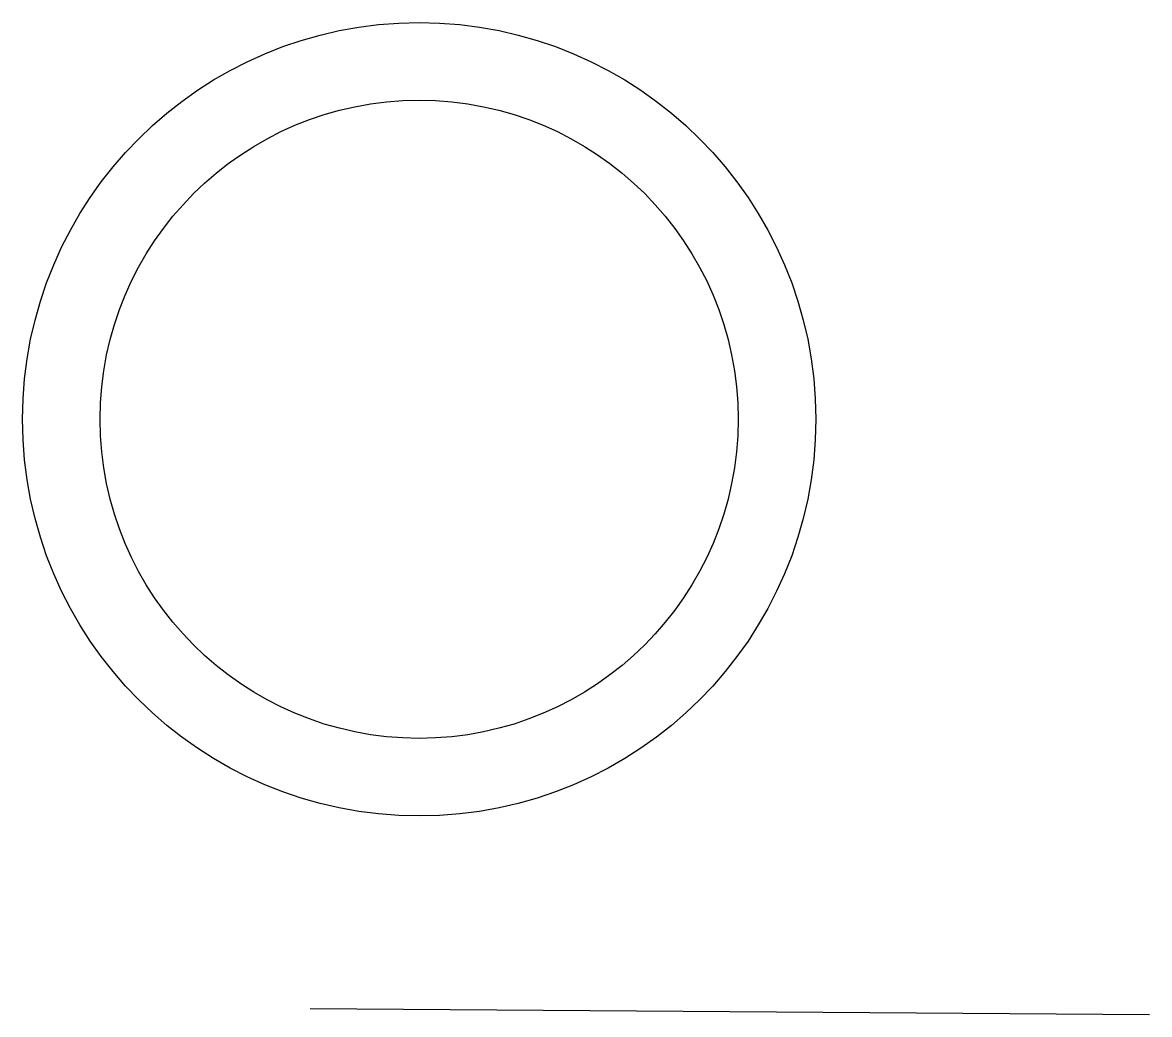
# Model space of a CAD drawing. Header units: millimetres. Extents: x -10.8 to 25.5, y -29.4 to 2.5.
import ezdxf

# ---------------------------------------------------------------- set-up
doc = ezdxf.new("R2010")
doc.units = ezdxf.units.MM
doc.layers.get('0').update_dxf_attribs({"linetype": 'CONTINUOUS'})

msp = doc.modelspace()

# ---------------------------------------------------------------- linework, layer by layer
msp.add_line((-1.505, -29.231), (25.524, -29.421))
for radius in [12.775, 10.275]:
    msp.add_circle((2, -10.255), radius)

doc.saveas('drawing.dxf')
